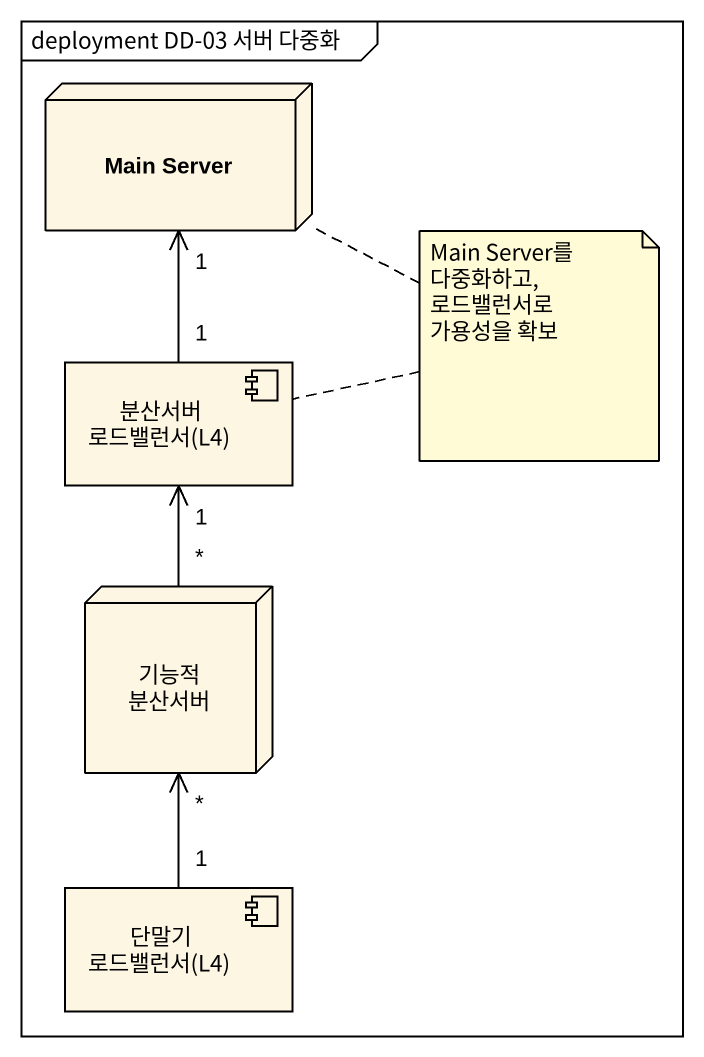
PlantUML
@startuml
mainframe deployment DD-03 서버 다중화
node "Main Server" as Main_Server
component "분산서버 로드밸런서(L4)" as 분산서버_로드밸런서_L4
node "기능적 분산서버" as 기능적_분산서버
component "단말기 로드밸런서(L4)" as 단말기_로드밸런서_L4
분산서버_로드밸런서_L4 "1" -up-> "1" Main_Server
기능적_분산서버 "*" -up-> "1" 분산서버_로드밸런서_L4
단말기_로드밸런서_L4 "1" -up-> "*" 기능적_분산서버
note as N1
  Main Server를 다중화하고, 로드밸런서로 가용성을 확보
end note
N1 .. Main_Server
N1 .. 분산서버_로드밸런서_L4
@enduml
